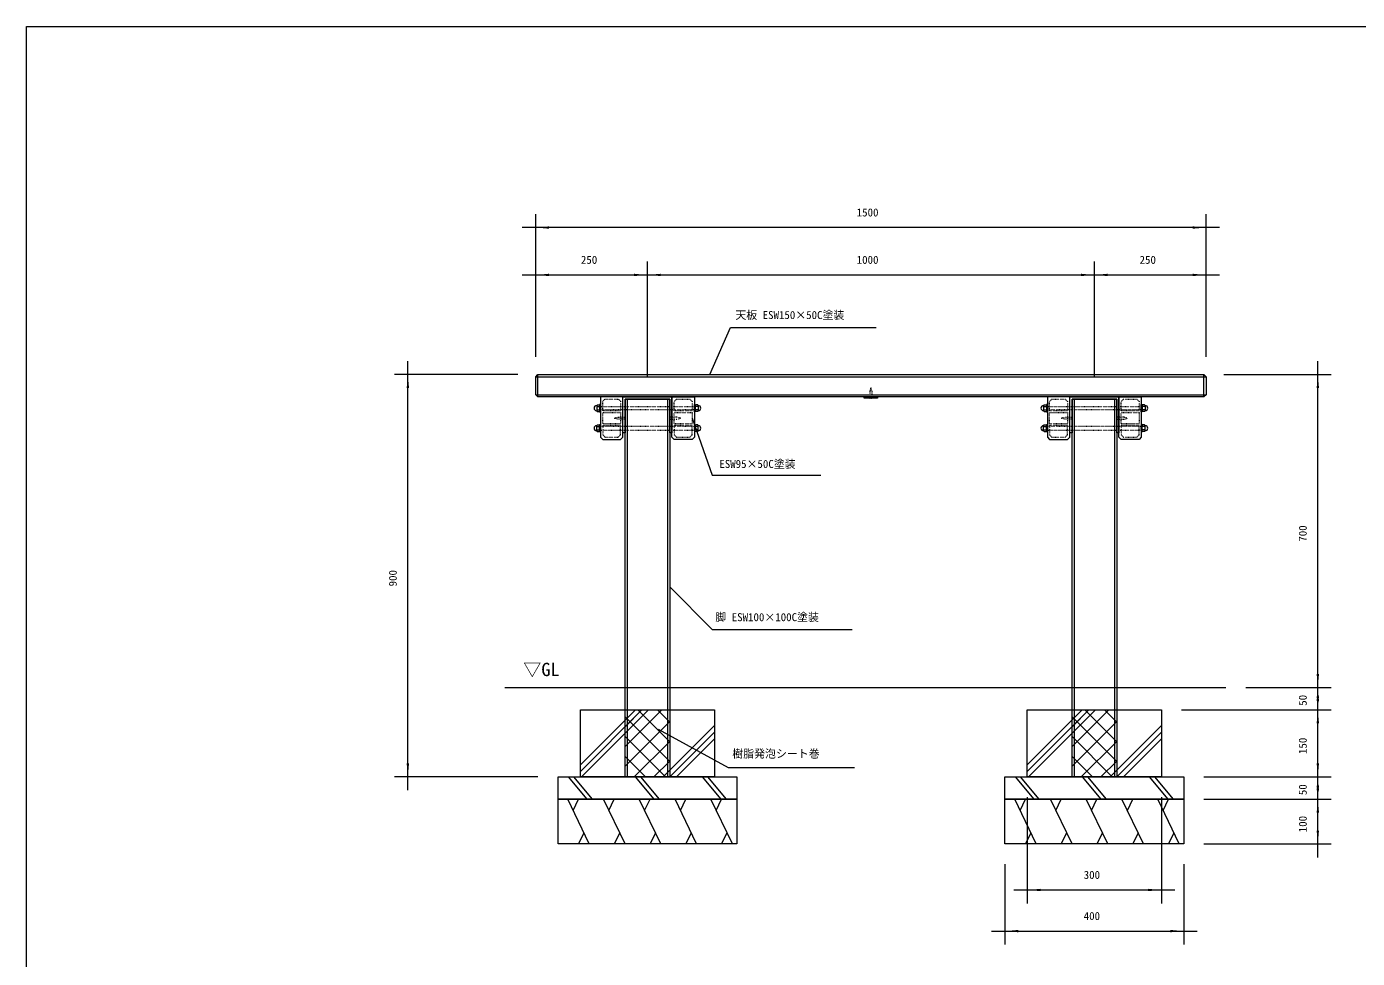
# Model space of a CAD drawing. Units: millimetres, scale not verified. Extents: x -2925 to 2925, y -2062 to 2062.
# Drawn here: x -2925 to 52, y -22 to 2062 of the extents above; entities that cross this region are included whole.
import ezdxf
from ezdxf.enums import TextEntityAlignment as Align

# ---------------------------------------------------------------- set-up
doc = ezdxf.new("R2010")
doc.units = ezdxf.units.MM
doc.header["$LTSCALE"] = 10
doc.linetypes.add('USER5', pattern=[0.208282, 0.069427, -0.138855])
doc.layers.add('0-1_IMPORTED', color=30, linetype='Continuous', lineweight=18)
doc.styles.add('ＭＳ ゴシック', font='')
doc.styles.get('ＭＳ ゴシック').set_extended_font_data('MS Gothic')

msp = doc.modelspace()

# ---------------------------------------------------------------- linework, layer by layer
at = {"layer": '0-1_IMPORTED', "color": 1}
for p, q in [((-1786, 1324), (-1786, 1643)), ((-286, 1324), (-286, 1643)), ((-1786, 1613), (-1816, 1613)), ((-286, 1613), (-1786, 1613)), ((-256, 1613), (-286, 1613)), ((-1786, 1324), (-1786, 1537)), ((-1536, 1279), (-1536, 1537)), ((-1536, 1279), (-1536, 1537)), ((-536, 1279), (-536, 1537)), ((-536, 1279), (-536, 1537)), ((-286, 1324), (-286, 1537)), ((-1816, 1507), (-1786, 1507)), ((-1786, 1507), (-1536, 1507)), ((-1566, 1507), (-1536, 1507)), ((-1536, 1507), (-1506, 1507)), ((-1536, 1507), (-536, 1507)), ((-566, 1507), (-536, 1507)), ((-536, 1507), (-506, 1507)), ((-536, 1507), (-286, 1507)), ((-286, 1507), (-256, 1507)), ((-1396, 1284), (-1349.86, 1389)), ((-1349.86, 1389), (-1024, 1389)), ((-2072, 1284), (-2072, 1314)), ((-36, 1284), (-36, 1314)), ((-1826, 1284), (-2102, 1284)), ((-2072, 384), (-2072, 1284)), ((-246, 1284), (-6, 1284)), ((-36, 584), (-36, 1284)), ((-36, 584), (-36, 614)), ((-197, 584), (-6, 584)), ((-197, 584), (-6, 584)), ((-36, 534), (-36, 584)), ((-36, 554), (-36, 584)), ((-36, 534), (-36, 564)), ((-341, 534), (-6, 534)), ((-341, 534), (-6, 534)), ((-36, 384), (-36, 534)), ((-36, 504), (-36, 534)), ((-1511.83, 491.09), (-1355.35, 404.65)), ((-1355.35, 404.65), (-1073, 404.65)), ((-36, 384), (-36, 414)), ((-1781, 384), (-2102, 384)), ((-2072, 354), (-2072, 384)), ((-291, 384), (-6, 384)), ((-291, 384), (-6, 384)), ((-36, 334), (-36, 384)), ((-36, 354), (-36, 384)), ((-36, 334), (-36, 364)), ((-686, 339), (-686, 101)), ((-386, 339), (-386, 101)), ((-291, 334), (-6, 334)), ((-291, 334), (-6, 334)), ((-36, 234), (-36, 334)), ((-36, 304), (-36, 334)), ((-291, 234), (-6, 234)), ((-36, 204), (-36, 234)), ((-736, 189), (-736, 9)), ((-336, 189), (-336, 9)), ((-716, 131), (-686, 131)), ((-686, 131), (-386, 131)), ((-386, 131), (-356, 131)), ((-766, 39), (-736, 39)), ((-736, 39), (-336, 39)), ((-336, 39), (-306, 39))]:
    msp.add_line(p, q, dxfattribs=at)
at = {"layer": '0-1_IMPORTED'}
for p, q in [((-1781, 1234), (-1781, 1284)), ((-291, 1234), (-291, 1284)), ((-1786, 1279), (-286, 1279)), ((-1786, 1239), (-286, 1239)), ((-1581, 1229), (-1581, 384)), ((-1491, 1229), (-1491, 384)), ((-581, 1229), (-581, 384)), ((-491, 1229), (-491, 384)), ((-1649.75, 1214.75), (-1649.5, 1214.75)), ((-1649.75, 1203.25), (-1649.5, 1203.25)), ((-1649.5, 1214.75), (-1648.49, 1216.5)), ((-1649.5, 1214.75), (-1649.5, 1203.25)), ((-1649.5, 1212.74), (-1643, 1212.74)), ((-1649.5, 1205.26), (-1643, 1205.26)), ((-1649.5, 1203.25), (-1648.49, 1201.5)), ((-1648.49, 1216.5), (-1644.01, 1216.5)), ((-1648.49, 1201.5), (-1644.01, 1201.5)), ((-1643, 1214.75), (-1644.01, 1216.5)), ((-1643, 1203.25), (-1644.01, 1201.5)), ((-1643, 1214.75), (-1643, 1203.25)), ((-1429, 1214.75), (-1427.99, 1216.5)), ((-1429, 1214.75), (-1429, 1203.25)), ((-1422.5, 1212.74), (-1429, 1212.74)), ((-1422.5, 1205.26), (-1429, 1205.26)), ((-1429, 1203.25), (-1427.99, 1201.5)), ((-1423.51, 1216.5), (-1427.99, 1216.5)), ((-1423.51, 1201.5), (-1427.99, 1201.5)), ((-1422.5, 1214.75), (-1423.51, 1216.5)), ((-1422.5, 1203.25), (-1423.51, 1201.5)), ((-1422.25, 1214.75), (-1422.5, 1214.75)), ((-1422.5, 1214.75), (-1422.5, 1203.25)), ((-1422.25, 1203.25), (-1422.5, 1203.25)), ((-649.75, 1214.75), (-649.5, 1214.75)), ((-649.75, 1203.25), (-649.5, 1203.25)), ((-649.5, 1214.75), (-648.49, 1216.5)), ((-649.5, 1214.75), (-649.5, 1203.25)), ((-649.5, 1212.74), (-643, 1212.74)), ((-649.5, 1205.26), (-643, 1205.26)), ((-649.5, 1203.25), (-648.49, 1201.5)), ((-648.49, 1216.5), (-644.01, 1216.5)), ((-648.49, 1201.5), (-644.01, 1201.5)), ((-643, 1214.75), (-644.01, 1216.5)), ((-643, 1203.25), (-644.01, 1201.5)), ((-643, 1214.75), (-643, 1203.25)), ((-429, 1214.75), (-427.99, 1216.5)), ((-429, 1214.75), (-429, 1203.25)), ((-422.5, 1212.74), (-429, 1212.74)), ((-422.5, 1205.26), (-429, 1205.26)), ((-429, 1203.25), (-427.99, 1201.5)), ((-423.51, 1216.5), (-427.99, 1216.5)), ((-423.51, 1201.5), (-427.99, 1201.5)), ((-422.5, 1214.75), (-423.51, 1216.5)), ((-422.5, 1203.25), (-423.51, 1201.5)), ((-422.25, 1214.75), (-422.5, 1214.75)), ((-422.5, 1214.75), (-422.5, 1203.25)), ((-422.25, 1203.25), (-422.5, 1203.25)), ((-1649.75, 1169.75), (-1649.5, 1169.75)), ((-1649.5, 1169.75), (-1648.49, 1171.5)), ((-1649.5, 1158.25), (-1649.5, 1169.75)), ((-1649.5, 1167.74), (-1643, 1167.74)), ((-1648.49, 1171.5), (-1644.01, 1171.5)), ((-1643, 1169.75), (-1644.01, 1171.5)), ((-1643, 1158.25), (-1643, 1169.75)), ((-1429, 1169.75), (-1427.99, 1171.5)), ((-1429, 1158.25), (-1429, 1169.75)), ((-1422.5, 1167.74), (-1429, 1167.74)), ((-1423.51, 1171.5), (-1427.99, 1171.5)), ((-1422.5, 1169.75), (-1423.51, 1171.5)), ((-1422.25, 1169.75), (-1422.5, 1169.75)), ((-1422.5, 1158.25), (-1422.5, 1169.75)), ((-649.75, 1169.75), (-649.5, 1169.75)), ((-649.5, 1169.75), (-648.49, 1171.5)), ((-649.5, 1158.25), (-649.5, 1169.75)), ((-649.5, 1167.74), (-643, 1167.74)), ((-648.49, 1171.5), (-644.01, 1171.5)), ((-643, 1169.75), (-644.01, 1171.5)), ((-643, 1158.25), (-643, 1169.75)), ((-429, 1169.75), (-427.99, 1171.5)), ((-429, 1158.25), (-429, 1169.75)), ((-422.5, 1167.74), (-429, 1167.74)), ((-423.51, 1171.5), (-427.99, 1171.5)), ((-422.5, 1169.75), (-423.51, 1171.5)), ((-422.25, 1169.75), (-422.5, 1169.75)), ((-422.5, 1158.25), (-422.5, 1169.75)), ((-1649.75, 1158.25), (-1649.5, 1158.25)), ((-1649.5, 1160.26), (-1643, 1160.26)), ((-1649.5, 1158.25), (-1648.49, 1156.5)), ((-1648.49, 1156.5), (-1644.01, 1156.5)), ((-1643, 1158.25), (-1644.01, 1156.5)), ((-1422.5, 1160.26), (-1429, 1160.26)), ((-1429, 1158.25), (-1427.99, 1156.5)), ((-1423.51, 1156.5), (-1427.99, 1156.5)), ((-1422.5, 1158.25), (-1423.51, 1156.5)), ((-1422.25, 1158.25), (-1422.5, 1158.25)), ((-649.75, 1158.25), (-649.5, 1158.25)), ((-649.5, 1160.26), (-643, 1160.26)), ((-649.5, 1158.25), (-648.49, 1156.5)), ((-648.49, 1156.5), (-644.01, 1156.5)), ((-643, 1158.25), (-644.01, 1156.5)), ((-422.5, 1160.26), (-429, 1160.26)), ((-429, 1158.25), (-427.99, 1156.5)), ((-423.51, 1156.5), (-427.99, 1156.5)), ((-422.5, 1158.25), (-423.51, 1156.5)), ((-422.25, 1158.25), (-422.5, 1158.25)), ((-1854.88, 584), (-242, 584)), ((-1686, 396.15), (-1548.15, 534)), ((-1686, 411), (-1563, 534)), ((-1683.3, 384), (-1533.3, 534)), ((-1586, 496.13), (-1548.13, 534)), ((-1586, 451.93), (-1503.93, 534)), ((-1486, 418.34), (-1586, 518.34)), ((-1586, 407.74), (-1486, 507.74)), ((-1486, 462.53), (-1557.47, 534)), ((-1486, 506.73), (-1513.27, 534)), ((-686, 396.15), (-548.15, 534)), ((-686, 411), (-563, 534)), ((-683.3, 384), (-533.3, 534)), ((-586, 496.13), (-548.13, 534)), ((-586, 451.93), (-503.93, 534)), ((-486, 418.34), (-586, 518.34)), ((-586, 407.74), (-486, 507.74)), ((-486, 462.53), (-557.47, 534)), ((-486, 506.73), (-513.27, 534)), ((-1500.87, 384), (-1386, 498.87)), ((-1486.02, 384), (-1386, 484.02)), ((-500.87, 384), (-386, 498.87)), ((-486.02, 384), (-386, 484.02)), ((-1495.85, 384), (-1586, 474.15)), ((-1565.54, 384), (-1486, 463.54)), ((-1471.17, 384), (-1386, 469.17)), ((-495.85, 384), (-586, 474.15)), ((-565.54, 384), (-486, 463.54)), ((-471.17, 384), (-386, 469.17)), ((-1540.05, 384), (-1586, 429.95)), ((-1521.35, 384), (-1486, 419.35)), ((-540.05, 384), (-586, 429.95)), ((-521.35, 384), (-486, 419.35)), ((-1713.5, 384), (-1671.74, 334)), ((-1701.69, 384), (-1659.93, 334)), ((-1584.24, 384), (-1586, 385.76)), ((-1563.5, 384), (-1521.74, 334)), ((-1551.69, 384), (-1509.93, 334)), ((-1413.5, 384), (-1371.74, 334)), ((-1401.69, 384), (-1359.93, 334)), ((-713.5, 384), (-671.74, 334)), ((-701.69, 384), (-659.93, 334)), ((-584.24, 384), (-586, 385.76)), ((-563.5, 384), (-521.74, 334)), ((-551.69, 384), (-509.93, 334)), ((-413.5, 384), (-371.74, 334)), ((-401.69, 384), (-359.93, 334)), ((-1666, 234), (-1714.25, 334)), ((-1702.18, 309), (-1690.12, 334)), ((-1586, 234), (-1634.25, 334)), ((-1622.18, 309), (-1610.12, 334)), ((-1506, 234), (-1554.25, 334)), ((-1542.18, 309), (-1530.12, 334)), ((-1426, 234), (-1474.25, 334)), ((-1462.18, 309), (-1450.12, 334)), ((-1346, 234), (-1394.25, 334)), ((-1382.18, 309), (-1370.12, 334)), ((-666, 234), (-714.25, 334)), ((-702.18, 309), (-690.12, 334)), ((-586, 234), (-634.25, 334)), ((-622.18, 309), (-610.12, 334)), ((-506, 234), (-554.25, 334)), ((-542.18, 309), (-530.12, 334)), ((-426, 234), (-474.25, 334)), ((-462.18, 309), (-450.12, 334)), ((-346, 234), (-394.25, 334)), ((-382.18, 309), (-370.12, 334)), ((-1678.06, 259), (-1690.12, 234)), ((-1598.06, 259), (-1610.12, 234)), ((-1518.06, 259), (-1530.12, 234)), ((-1438.06, 259), (-1450.12, 234)), ((-1358.06, 259), (-1370.12, 234)), ((-678.06, 259), (-690.12, 234)), ((-598.06, 259), (-610.12, 234)), ((-518.06, 259), (-530.12, 234)), ((-438.06, 259), (-450.12, 234)), ((-358.06, 259), (-370.12, 234))]:
    msp.add_line(p, q, dxfattribs=at)
for points in [[(-2925, 2062.5), (2925, 2062.5), (2925, -2062.5), (-2925, -2062.5)], [(-1781, 1284), (-291, 1284), (-286, 1279), (-286, 1239), (-291, 1234), (-1781, 1234), (-1786, 1239), (-1786, 1279)], [(-1641, 1234), (-1641, 1144), (-1636, 1139), (-1596, 1139), (-1591, 1144), (-1591, 1234)], [(-1591, 1154), (-1591, 1229), (-1591, 1234), (-1586, 1234), (-1486, 1234), (-1481, 1234), (-1481, 1229), (-1481, 1154), (-1486, 1154), (-1486, 1229), (-1586, 1229), (-1586, 1154)], [(-1586, 1229), (-1486, 1229), (-1486, 384), (-1586, 384)], [(-1431, 1234), (-1431, 1144), (-1436, 1139), (-1476, 1139), (-1481, 1144), (-1481, 1234)], [(-1051, 1234), (-1021, 1234), (-1021, 1231), (-1051, 1231)], [(-641, 1234), (-641, 1144), (-636, 1139), (-596, 1139), (-591, 1144), (-591, 1234)], [(-591, 1154), (-591, 1229), (-591, 1234), (-586, 1234), (-486, 1234), (-481, 1234), (-481, 1229), (-481, 1154), (-486, 1154), (-486, 1229), (-586, 1229), (-586, 1154)], [(-586, 1229), (-486, 1229), (-486, 384), (-586, 384)], [(-431, 1234), (-431, 1144), (-436, 1139), (-476, 1139), (-481, 1144), (-481, 1234)], [(-1641, 1217), (-1643, 1217), (-1643, 1201), (-1641, 1201)], [(-1431, 1217), (-1429, 1217), (-1429, 1201), (-1431, 1201)], [(-641, 1217), (-643, 1217), (-643, 1201), (-641, 1201)], [(-431, 1217), (-429, 1217), (-429, 1201), (-431, 1201)], [(-1641, 1156), (-1643, 1156), (-1643, 1172), (-1641, 1172)], [(-1431, 1156), (-1429, 1156), (-1429, 1172), (-1431, 1172)], [(-641, 1156), (-643, 1156), (-643, 1172), (-641, 1172)], [(-431, 1156), (-429, 1156), (-429, 1172), (-431, 1172)], [(-1686, 534), (-1386, 534), (-1386, 384), (-1686, 384)], [(-1586, 534), (-1486, 534), (-1486, 384), (-1586, 384)], [(-686, 534), (-386, 534), (-386, 384), (-686, 384)], [(-1736, 384), (-1336, 384), (-1336, 334), (-1736, 334)], [(-736, 384), (-336, 384), (-336, 334), (-736, 334)], [(-1736, 334), (-1336, 334), (-1336, 234), (-1736, 234)], [(-736, 334), (-336, 334), (-336, 234), (-736, 234)]]:
    msp.add_lwpolyline(points, close=True, dxfattribs=at)
at = {"layer": '0-1_IMPORTED', "linetype": 'USER5'}
for points in [[(-1038.57, 1231), (-1033.43, 1231), (-1033.43, 1246), (-1036, 1255.45), (-1038.57, 1246)], [(-1596, 1224), (-1596, 1203), (-1636, 1203), (-1636, 1224), (-1631, 1229), (-1601, 1229)], [(-1436, 1224), (-1436, 1203), (-1476, 1203), (-1476, 1224), (-1471, 1229), (-1441, 1229)], [(-596, 1224), (-596, 1203), (-636, 1203), (-636, 1224), (-631, 1229), (-601, 1229)], [(-436, 1224), (-436, 1203), (-476, 1203), (-476, 1224), (-471, 1229), (-441, 1229)], [(-1641, 1213), (-1431, 1213), (-1431, 1205), (-1641, 1205)], [(-1596, 1199), (-1596, 1174), (-1636, 1174), (-1636, 1199)], [(-1436, 1199), (-1436, 1174), (-1476, 1174), (-1476, 1199)], [(-641, 1213), (-431, 1213), (-431, 1205), (-641, 1205)], [(-596, 1199), (-596, 1174), (-636, 1174), (-636, 1199)], [(-436, 1199), (-436, 1174), (-476, 1174), (-476, 1199)], [(-1641, 1160), (-1431, 1160), (-1431, 1168), (-1641, 1168)], [(-1596, 1149), (-1596, 1170), (-1636, 1170), (-1636, 1149), (-1631, 1144), (-1601, 1144)], [(-1586, 1189.07), (-1586, 1183.93), (-1601, 1183.93), (-1610.45, 1186.5), (-1601, 1189.07)], [(-1486, 1189.07), (-1486, 1183.93), (-1471, 1183.93), (-1461.55, 1186.5), (-1471, 1189.07)], [(-1436, 1149), (-1436, 1170), (-1476, 1170), (-1476, 1149), (-1471, 1144), (-1441, 1144)], [(-641, 1160), (-431, 1160), (-431, 1168), (-641, 1168)], [(-596, 1149), (-596, 1170), (-636, 1170), (-636, 1149), (-631, 1144), (-601, 1144)], [(-586, 1189.07), (-586, 1183.93), (-601, 1183.93), (-610.45, 1186.5), (-601, 1189.07)], [(-486, 1189.07), (-486, 1183.93), (-471, 1183.93), (-461.55, 1186.5), (-471, 1189.07)], [(-436, 1149), (-436, 1170), (-476, 1170), (-476, 1149), (-471, 1144), (-441, 1144)]]:
    msp.add_lwpolyline(points, close=True, dxfattribs=at)
at = {"layer": '0-1_IMPORTED', "color": 1}
for points in [[(-1436, 1186.5), (-1391, 1059), (-1148, 1059)], [(-1486, 809), (-1391, 714), (-1078, 714)]]:
    msp.add_lwpolyline(points, dxfattribs=at)
at = {"layer": '0-1_IMPORTED'}
for centre, start, end in [((-1649.75, 1209), 90, 270), ((-1422.25, 1209), 270, 90), ((-649.75, 1209), 90, 270), ((-422.25, 1209), 270, 90), ((-1649.75, 1164), 90, 270), ((-1422.25, 1164), 270, 90), ((-649.75, 1164), 90, 270), ((-422.25, 1164), 270, 90)]:
    msp.add_arc(centre, 5.75, start, end, dxfattribs=at)
at = {"layer": '0-1_IMPORTED', "color": 1}
for points in [[(-1786, 1613), (-1756, 1615.62), (-1756, 1610.38)], [(-286, 1613), (-316, 1610.38), (-316, 1615.62)], [(-1786, 1507), (-1756, 1509.62), (-1756, 1504.38)], [(-1536, 1507), (-1566, 1504.38), (-1566, 1509.62)], [(-1536, 1507), (-1506, 1509.62), (-1506, 1504.38)], [(-536, 1507), (-566, 1504.38), (-566, 1509.62)], [(-536, 1507), (-506, 1509.62), (-506, 1504.38)], [(-286, 1507), (-316, 1504.38), (-316, 1509.62)], [(-2072, 1284), (-2069.38, 1254), (-2074.62, 1254)], [(-36, 1284), (-33.38, 1254), (-38.62, 1254)], [(-36, 584), (-38.62, 614), (-33.38, 614)], [(-36, 584), (-33.38, 554), (-38.62, 554)], [(-36, 534), (-38.62, 564), (-33.38, 564)], [(-36, 534), (-33.38, 504), (-38.62, 504)], [(-2072, 384), (-2074.62, 414), (-2069.38, 414)], [(-36, 384), (-38.62, 414), (-33.38, 414)], [(-36, 384), (-33.38, 354), (-38.62, 354)], [(-36, 334), (-38.62, 364), (-33.38, 364)], [(-36, 334), (-33.38, 304), (-38.62, 304)], [(-36, 234), (-38.62, 264), (-33.38, 264)], [(-686, 131), (-656, 133.62), (-656, 128.38)], [(-386, 131), (-416, 128.38), (-416, 133.62)], [(-736, 39), (-706, 41.62), (-706, 36.38)], [(-336, 39), (-366, 36.38), (-366, 41.62)]]:
    msp.add_solid(points, dxfattribs=at)

# ---------------------------------------------------------------- texts
at = {"layer": '0-1_IMPORTED', "color": 7, "style": 'ＭＳ ゴシック'}
for s, height, p in [('1500', 17.91, (-1067.75, 1632.45)), ('250', 17.91, (-1684.81, 1526.45)), ('1000', 17.91, (-1067.75, 1526.45)), ('250', 17.91, (-434.81, 1526.45)), ('天板 ESW150×50C塗装', 17.91, (-1339.28, 1402.97)), ('ESW95×50C塗装', 17.91, (-1375.09, 1069.76)), ('脚 ESW100×100C塗装', 17.91, (-1384.02, 726.97)), ('▽GL', 29.85, (-1814, 600.49)), ('樹脂発泡シート巻', 17.91, (-1346.11, 421.6)), ('300', 17.91, (-559.81, 150.45)), ('400', 17.91, (-559.81, 58.45))]:
    msp.add_text(s, height=height, dxfattribs=at).set_placement(p, align=Align.BOTTOM_LEFT)
for s, p in [('700', (-55.44, 910.19)), ('900', (-2091.45, 810.19)), ('50', (-55.44, 543.12)), ('150', (-55.44, 435.19)), ('50', (-55.44, 343.12)), ('100', (-55.44, 260.19))]:
    msp.add_text(s, height=17.91, rotation=90, dxfattribs=at).set_placement(p, align=Align.BOTTOM_LEFT)

doc.saveas('drawing.dxf')
